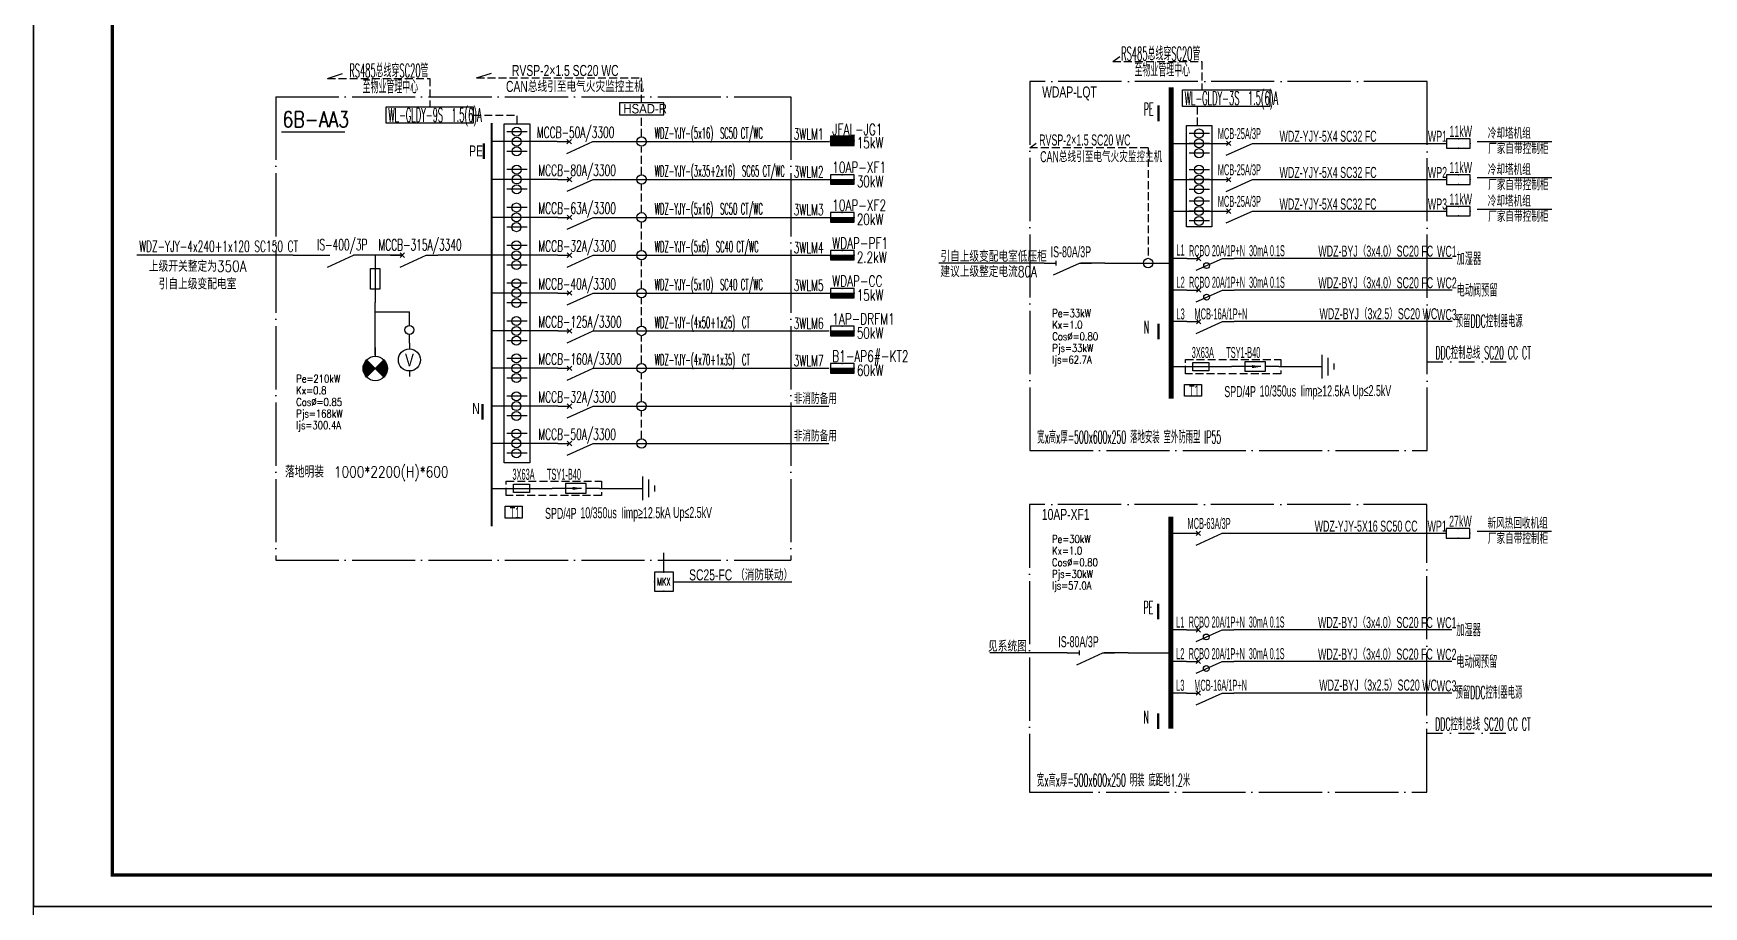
# Model space of a CAD drawing. Extents: x -127004 to 341119, y -13158 to 456864.
# Drawn here: x 27084 to 79977, y 186961 to 214595 of the extents above; entities that cross this region are included whole.
import ezdxf
from ezdxf.enums import TextEntityAlignment as Align

# ---------------------------------------------------------------- set-up
doc = ezdxf.new("R2010")
doc.units = 0
doc.header["$LTSCALE"] = 1000
for name, pattern in [('CONTINOUS', [0]), ('DASH', [0.35, 0.25, -0.1]), ('DASHDOT', [1, 0.5, -0.25, 0, -0.25]), ('DOTE', [2.42, 2, -0.2, 0.02, -0.2])]:
    doc.linetypes.add(name, pattern=pattern)
doc.layers.get('0').update_dxf_attribs({"linetype": 'CONTINUOUS'})
for name, color, linetype in [('D-TEXT', 7, 'CONTINUOUS'), ('DIM-箱柜', 3, 'CONTINUOUS'), ('DOTLN', 2, 'DASH'), ('DQ', 7, 'CONTINOUS'), ('EL-1', 4, 'DASH'), ('EL-TEXT', 3, 'CONTINUOUS'), ('ELEMENT', 3, 'CONTINUOUS'), ('EQUIP-照明', 3, 'CONTINUOUS'), ('EQUIP-箱柜', 3, 'CONTINUOUS'), ('PUB_TEXT', 7, 'CONTINUOUS'), ('SHEBEI', 7, 'CONTINUOUS'), ('SIG_TEXT', 7, 'CONTINUOUS'), ('TEL_TEXT', 3, 'CONTINUOUS'), ('TEL_TITLE', 7, 'CONTINUOUS'), ('WIRE', 4, 'CONTINUOUS'), ('WIRE-照明', 1, 'CONTINUOUS'), ('内审意见修改', 2, 'CONTINUOUS')]:
    doc.layers.add(name, color=color, linetype=linetype)
doc.layers.add('内审要求修改2.10', color=6, linetype='CONTINUOUS', plot=False)
doc.styles.add('_COMPLEX', font='ros.shx', dxfattribs={"width": 0.6, "bigfont": 'jd.shx'})
doc.styles.add('_HZTXT', font='ROMANS2', dxfattribs={"width": 0.8, "bigfont": 'HZDF2'})
doc.styles.add('_SIMPLEX', font='SIMPLEX.shx', dxfattribs={"width": 0.8})
doc.styles.add('_TCH_LABEL', font='COMPLEX', dxfattribs={"bigfont": 'GBCBIG'})
doc.styles.add('_TEL_DIM', font='ROMANS2', dxfattribs={"width": 0.8, "height": 3.5, "bigfont": 'HZDF2'})
doc.styles.add('_XCSG', font='XCSG.shx', dxfattribs={"width": 0.6})
doc.styles.add('B', font='ROMANS2', dxfattribs={"width": 0.8, "bigfont": 'HZDF2'})
doc.styles.add('DIM_FONT', font='ROMANS', dxfattribs={"bigfont": 'HZTXT'})
doc.styles.get("Standard").update_dxf_attribs({"font": 'GBENOR', "bigfont": 'GBCBIG'})

# ---------------------------------------------------------------- blocks, each defined once
blk = doc.blocks.new('SADF AGF AERG AER GER')
at = {"layer": 'DIM-箱柜'}
blk.add_lwpolyline([(-462150, -1228514), (-378050, -1228514), (-378050, -1287914), (-462150, -1287914)], close=True, dxfattribs=at)
blk = doc.blocks.new('A$C6873132B')
at = {"layer": 'DIM-箱柜'}
blk.add_blockref('SADF AGF AERG AER GER', (378050, 1287914), dxfattribs=at)
blk = doc.blocks.new('M_M0')
blk.add_line((-0.25, -0.2), (0, -0.75))
for points in [[(0, 0), (0, -0.25)], [(0, -1), (0, -0.75)]]:
    blk.add_lwpolyline(points)
at = {"width": 0.8, "flags": 9}
blk.add_attdef('S', (0.25, -0.5), '', height=0.2, dxfattribs=at)
blk = doc.blocks.new('M_M7')
for p, q in [((-0.25, -0.2), (0, -0.75)), ((-0.047, -0.297), (0.047, -0.203)), ((-0.047, -0.203), (0.047, -0.297))]:
    blk.add_line(p, q)
for points in [[(0, 0), (0, -0.25)], [(0, -0.75), (0, -1)]]:
    blk.add_lwpolyline(points)
at = {"width": 0.8, "flags": 9}
blk.add_attdef('S', (0.25, -0.5), '', height=0.2, dxfattribs=at)
blk = doc.blocks.new('M_M58MSL')
for points in [[(0, 0), (0, -0.167)], [(0, -0.833), (0, -1)]]:
    blk.add_lwpolyline(points)
blk.add_circle((0, -0.5), 0.333)
at = {"style": '_SIMPLEX', "width": 0.8, "flags": 8}
blk.add_attdef('$TEXT$', text='', height=0.333, dxfattribs=at).set_placement((0, -0.5), align=Align.MIDDLE_CENTER)
at = {"width": 0.8, "flags": 9}
blk.add_attdef('S', (0.25, -0.5), '', height=0.2, dxfattribs=at)
blk = doc.blocks.new('M_M12')
for p, q in [((-0.1, -0.717), (-0.1, -0.283)), ((-0.1, -0.283), (0.1, -0.283)), ((0.1, -0.283), (0.1, -0.717)), ((0.1, -0.717), (-0.1, -0.717))]:
    blk.add_line(p, q)
blk.add_lwpolyline([(0, 0), (0, -1)])
at = {"width": 0.8, "flags": 9}
blk.add_attdef('S', (0.25, -0.5), '', height=0.2, dxfattribs=at)
blk = doc.blocks.new('M_M57DRB')
for p, q in [((0.259, -0.374), (-0.259, -0.893)), ((0.259, -0.893), (-0.259, -0.374))]:
    blk.add_line(p, q)
blk.add_lwpolyline([(0, 0), (0, -0.267)])
blk.add_circle((0, -0.633), 0.367)
for points in [[(-0.13, -0.763), (-0.354, -0.538), (0, -0.633), (-0.259, -0.374)], [(0.13, -0.504), (0.354, -0.728), (0, -0.633), (0.259, -0.893)], [(0.225, -0.409), (0.354, -0.538), (0.13, -0.504), (0.354, -0.728)], [(0.259, -0.374), (0.259, -0.374), (0.225, -0.409), (0.354, -0.538)], [(-0.225, -0.858), (-0.354, -0.728), (-0.13, -0.763), (-0.354, -0.538)], [(-0.259, -0.893), (-0.259, -0.893), (-0.225, -0.858), (-0.354, -0.728)]]:
    blk.add_solid(points)
at = {"width": 0.8, "flags": 9}
blk.add_attdef('S', (0.25, -0.5), '', height=0.2, dxfattribs=at)
blk = doc.blocks.new('$equip$00001781')
blk.add_circle((0, 0), 0.5)
at = {"flags": 9}
blk.add_attdef('A', (0, 0), '', height=0.00002, dxfattribs=at)
blk = doc.blocks.new('*X6')
at = {"color": 0}
for p, q in [((-250, 33), (-83, 200)), ((-250, 68), (-118, 200)), ((-250, 104), (-154, 200)), ((-250, 139), (-189, 200)), ((-250, 174), (-224, 200)), ((-247, 0), (-47, 200)), ((-212, 0), (-12, 200)), ((-177, 0), (23, 200)), ((-141, 0), (59, 200)), ((-106, 0), (94, 200)), ((-71, 0), (129, 200)), ((-35, 0), (165, 200)), ((0, 0), (200, 200)), ((35, 0), (235, 200)), ((71, 0), (250, 179)), ((106, 0), (250, 144)), ((141, 0), (250, 109)), ((177, 0), (250, 73)), ((212, 0), (250, 38)), ((247, 0), (250, 3))]:
    blk.add_line(p, q, dxfattribs=at)
blk = doc.blocks.new('$equip$00001421')
for p, q in [((0.75, 0.6), (-0.75, 0.6)), ((-0.75, 0.6), (-0.75, 0)), ((-0.75, 0), (0.75, 0)), ((0.75, 0), (0.75, 0.6))]:
    blk.add_line(p, q)
at = {"const_width": 0.6}
blk.add_lwpolyline([(-0.75, 0.3), (0.75, 0.3)], dxfattribs=at)
for p in [(-0.75, 0.3), (0, 0.6), (0, 0), (0.75, 0.3)]:
    blk.add_point(p)
at = {"xscale": 0.00300000000061118, "yscale": 0.00300000000061118, "zscale": 0.00300000000061118}
blk.add_blockref('*X6', (0, 0), dxfattribs=at)
at = {"style": '_TCH_LABEL', "flags": 9}
blk.add_attdef('A', (0, 0), '', height=0.00002, dxfattribs=at)
blk = doc.blocks.new('$equip_U$00000105(JDQINJING)')
for p, q in [((0.5, 1), (-0.5, 1)), ((-0.5, 1), (-0.5, 0)), ((0.5, 0), (0.5, 1)), ((-0.5, 0), (0.5, 0))]:
    blk.add_line(p, q)
for p in [(0, 1), (-0.5, 0.5), (0, 0), (0.5, 0.5)]:
    blk.add_point(p)
at = {"color": 7, "style": '_TEL_DIM'}
blk.add_attdef('$TEXT$', text='', height=0.4, dxfattribs=at).set_placement((-0.002, 0.507), align=Align.MIDDLE_CENTER)
at = {"color": 7, "style": '_TEL_DIM', "flags": 1}
blk.add_attdef('A', text='', height=0.00002, dxfattribs=at).set_placement((0, 0), align=Align.MIDDLE_CENTER)
blk = doc.blocks.new('*X4')
at = {"color": 0}
for p, q in [((-250, 33), (-183, 100)), ((-250, 68), (-218, 100)), ((-247, 0), (-147, 100)), ((-212, 0), (-112, 100)), ((-177, 0), (-77, 100)), ((-141, 0), (-41, 100)), ((-106, 0), (-6, 100)), ((-71, 0), (29, 100)), ((-35, 0), (65, 100)), ((0, 0), (100, 100)), ((35, 0), (135, 100)), ((71, 0), (171, 100)), ((106, 0), (206, 100)), ((141, 0), (241, 100)), ((177, 0), (250, 73)), ((212, 0), (250, 38)), ((247, 0), (250, 3))]:
    blk.add_line(p, q, dxfattribs=at)
blk = doc.blocks.new('$equip$00001414')
for p, q in [((0.75, 0.6), (-0.75, 0.6)), ((-0.75, 0.6), (-0.75, 0)), ((-0.75, 0.3), (0.75, 0.3)), ((-0.75, 0), (0.75, 0)), ((0.75, 0), (0.75, 0.6))]:
    blk.add_line(p, q)
at = {"const_width": 0.3}
blk.add_lwpolyline([(-0.75, 0.15), (0.75, 0.15)], dxfattribs=at)
for p in [(-0.75, 0.3), (0, 0.6), (0, 0), (0.75, 0.3)]:
    blk.add_point(p)
at = {"xscale": 0.00300000000061118, "yscale": 0.00300000000061118, "zscale": 0.00300000000061118}
blk.add_blockref('*X4', (0, 0), dxfattribs=at)
at = {"style": '_TCH_LABEL', "flags": 9}
blk.add_attdef('A', (0, 0), '', height=0.00002, dxfattribs=at)
blk = doc.blocks.new('$element$00000525')
for points in [[(0, 0), (0, -0.25)], [(-0.25, -0.2), (0, -0.75), (0, -1)], [(-0.047, -0.203), (0.047, -0.297)], [(0.047, -0.203), (-0.047, -0.297)]]:
    blk.add_lwpolyline(points)
blk.add_circle((-0.151, -0.417), 0.0615)
at = {"flags": 9}
blk.add_attdef('S', (0, 0), '', height=0.00000667, dxfattribs=at)
blk = doc.blocks.new('$equip$00001413')
for p, q in [((0.75, 0.6), (-0.75, 0.6)), ((-0.75, 0.6), (-0.75, 0)), ((-0.75, 0), (0.75, 0)), ((0.75, 0), (0.75, 0.6))]:
    blk.add_line(p, q)
for p in [(-0.75, 0.3), (0, 0.6), (0, 0), (0.75, 0.3)]:
    blk.add_point(p)
at = {"style": '_TCH_LABEL', "flags": 9}
blk.add_attdef('A', (0, 0), '', height=0.00002, dxfattribs=at)
blk = doc.blocks.new('M_M8')
for p, q in [((-0.25, -0.2), (0, -0.75)), ((0.05, -0.25), (-0.05, -0.25))]:
    blk.add_line(p, q)
for points in [[(0, 0), (0, -0.25)], [(0, -0.75), (0, -1)]]:
    blk.add_lwpolyline(points)
at = {"style": 'DIM_FONT', "width": 0.8, "flags": 9}
blk.add_attdef('S', (0.25, -0.5), '', height=0.2, dxfattribs=at)
blk = doc.blocks.new('M_M24')
for p, q in [((-0.25, -0.375), (0.25, -0.375)), ((-0.1875, -0.5), (0.1875, -0.5)), ((-0.0625, -0.625), (0.0625, -0.625))]:
    blk.add_line(p, q)
blk.add_lwpolyline([(0, 0), (0, -0.375)])
at = {"width": 0.8, "flags": 9}
blk.add_attdef('S', (0.25, -0.5), '', height=0.2, dxfattribs=at)
blk = doc.blocks.new('M_M17')
for p, q in [((-0.1, -0.717), (-0.1, -0.283)), ((-0.1, -0.283), (0.1, -0.283)), ((0.1, -0.283), (0.1, -0.717)), ((0, -0.383), (0, -0.717)), ((0.1, -0.717), (-0.1, -0.717))]:
    blk.add_line(p, q)
for points in [[(0, 0), (0, -0.283)], [(0, -0.717), (0, -1)]]:
    blk.add_lwpolyline(points)
for points in [[(-0.033, -0.567), (0.033, -0.567), (0, -0.367), (0.033, -0.567)], [(0.033, -0.567), (0, -0.367), (-0.033, -0.567), (0.033, -0.567)], [(0, -0.367), (-0.033, -0.567), (0.033, -0.567), (0, -0.367)]]:
    blk.add_solid(points)
at = {"width": 0.8, "flags": 9}
blk.add_attdef('S', (0.25, -0.5), '', height=0.2, dxfattribs=at)
blk = doc.blocks.new('T1')
at = {"layer": 'DOTLN', "linetype": 'DASH', "elevation": -4260}
blk.add_lwpolyline([(42028, 231032), (45043, 231032), (45043, 230576), (42028, 230576)], close=True, dxfattribs=at)
at = {"layer": 'ELEMENT', "elevation": -4260}
blk.add_lwpolyline([(42254, 230674), (42254, 230934), (42764, 230934), (42764, 230674)], close=True, dxfattribs=at)
at = {"layer": 'TEL_TEXT', "ltscale": 2}
blk.add_lwpolyline([(41994, 230241), (42528, 230241), (42528, 229865), (41994, 229865)], close=True, dxfattribs=at)
at = {"layer": 'WIRE-照明'}
for p, q in [((41567, 230804), (42330, 230804)), ((42330, 230804), (43480, 230804)), ((44980, 230804), (45793, 230804))]:
    blk.add_line(p, q, dxfattribs=at)
at = {"layer": 'ELEMENT', "yscale": 1500, "zscale": 1500}
for name, p, xscale, rotation in [('M_M24', (45793, 230804), 1500, 90), ('M_M17', (44980, 230804), -1500, 270)]:
    blk.add_blockref(name, p, dxfattribs=dict(at, xscale=xscale, rotation=rotation))
at = {"layer": 'TEL_TEXT', "ltscale": 2, "style": '_COMPLEX'}
for s, width, p in [('3X63A      TSY1-B40', 0.5, (42222, 231075)), ('T1', 0.6, (42135, 229861)), ('SPD/4P', 0.6, (43255, 229838)), ('10/350us', 0.6, (44372, 229857)), ('Iimp≥12.5kA', 0.6, (45671, 229858)), ('Up≤2.5kV', 0.6, (47309, 229868))]:
    blk.add_text(s, height=350, dxfattribs=dict(at, width=width)).set_placement(p)

msp = doc.modelspace()

# ---------------------------------------------------------------- linework, layer by layer
at = {"color": 0}
for p, q in [((61270, 213708), (61489, 213860)), ((36401, 213173, 0), (36878, 213324, 0)), ((41116, 213185), (41593, 213336))]:
    msp.add_line(p, q, dxfattribs=at)
at = {"linetype": 'DASH'}
for p, q in [((61270, 213708), (64082, 213708)), ((64082, 213708), (64082, 212809)), ((36401, 213173, 0), (39638, 213173, 0)), ((39638, 213173, 0), (39638, 212273, 0)), ((41116, 213185), (46346, 213185)), ((46346, 212399), (46346, 213185)), ((63946, 211681, 0), (63946, 212287)), ((41016, 212013), (42400, 212013)), ((42400, 211737), (42400, 212013)), ((46346, 211322), (46346, 212015)), ((46346, 210123), (46346, 211008)), ((46346, 208924), (46346, 209810)), ((46346, 207726), (46346, 208611)), ((46346, 206527), (46346, 207413)), ((46346, 205329), (46346, 206214)), ((46346, 204148), (46346, 205015)), ((46346, 202949), (46346, 203848)), ((46346, 201768), (46346, 202649))]:
    msp.add_line(p, q, dxfattribs=at)
at = {"linetype": 'DOTE'}
for p, q in [((71221, 213073), (58643, 213073)), ((58643, 213073), (58643, 201390)), ((71221, 201390), (71221, 213073)), ((58643, 201390), (71221, 201390)), ((71212, 199684), (58634, 199684)), ((58634, 199684), (58634, 190583)), ((71212, 190583), (71212, 199684)), ((58634, 190583), (71212, 190583))]:
    msp.add_line(p, q, dxfattribs=at)
at = {"color": 3, "linetype": 'DASH'}
for p, q in [((58643, 210970), (58841, 211121)), ((62387, 210970, 0), (58643, 210970, 0)), ((62387, 210970, 0), (62387, 207478, 0))]:
    msp.add_line(p, q, dxfattribs=at)
at = {"color": 2}
msp.add_lwpolyline([(63480, 212805), (66237, 212805), (66237, 212287), (63480, 212287)], close=True, dxfattribs=at)
at = {"color": 2, "elevation": 0}
msp.add_lwpolyline([(38260, 212273), (41016, 212273), (41016, 211754), (38260, 211754)], close=True, dxfattribs=at)
at = {"linetype": 'Continuous', "const_width": 72.9}
for points in [[(62710, 212315), (62710, 211818)], [(41353, 211117), (41353, 210620)], [(62710, 205413), (62710, 204916)], [(41311, 202863), (41311, 202366)], [(62701, 196545), (62701, 196048)], [(62701, 193073), (62701, 192576)]]:
    msp.add_lwpolyline(points, dxfattribs=at)
at = {"color": 0}
msp.add_lwpolyline([(41995, 211737), (42804, 211737), (42804, 201010), (41995, 201010)], close=True, dxfattribs=at)
at = {"color": 0, "elevation": 0}
msp.add_lwpolyline([(63600, 211681), (64409, 211681), (64409, 208477), (63600, 208477)], close=True, dxfattribs=at)
at = {"color": 2}
for centre in [(42390, 211484, 0), (42390, 211172, 0), (63995, 211428), (63995, 211116), (42390, 210861, 0), (63995, 210805), (42390, 210285, 0), (42390, 209973, 0), (63995, 210282, 0), (63995, 209970, 0), (42390, 209663, 0), (63995, 209659, 0), (42382, 209086, 0), (63995, 209283, 0), (63995, 208971, 0), (42382, 208774, 0), (42382, 208464, 0), (63995, 208661, 0), (42382, 207888, 0), (42382, 207576, 0), (42382, 207265, 0), (42382, 206689, 0), (42382, 206377, 0), (42382, 206067, 0), (42382, 205491, 0), (42382, 205179, 0), (42382, 204868, 0), (42382, 204310, 0), (42382, 203998, 0), (42382, 203687, 0), (42382, 203111, 0), (42382, 202799, 0), (42382, 202489, 0), (42382, 201930, 0), (42382, 201618, 0), (42382, 201308, 0)]:
    msp.add_circle(centre, 143, dxfattribs=at)
msp.add_circle((38993, 205213), 143)
at = {"layer": 'EQUIP-照明', "linetype": 'ByBlock'}
msp.add_lwpolyline([(45640, 212015), (47052, 212015), (47052, 212399), (45640, 212399)], close=True, dxfattribs=at)
at = {"layer": 'PUB_TEXT', "color": 2}
msp.add_line((36944, 211467), (34945, 211467), dxfattribs=at)
at = {"layer": 'SHEBEI', "linetype": 'DOTE'}
for p, q in [((34759, 212591), (51073, 212591)), ((34759, 212591), (34759, 197922)), ((51073, 212591), (51073, 197922)), ((34759, 197922), (51073, 197922))]:
    msp.add_line(p, q, dxfattribs=at)
at = {"layer": 'SIG_TEXT'}
for p, q in [((72811, 211178, 0), (75174, 211178, 0)), ((72811, 210032, 0), (75174, 210032, 0)), ((72811, 209034, 0), (75174, 209034, 0)), ((72802, 198838, 0), (75165, 198838, 0))]:
    msp.add_line(p, q, dxfattribs=at)
at = {"layer": 'TEL_TITLE'}
msp.add_lwpolyline([(27084, 186961), (111184, 186961), (111184, 246361), (27084, 246361)], close=True, dxfattribs=at)
at = {"layer": 'TEL_TITLE', "const_width": 100}
msp.add_lwpolyline([(29584, 187961), (110184, 187961), (110184, 245361), (29584, 245361)], close=True, dxfattribs=at)
at = {"layer": 'WIRE', "color": 4}
for p, q in [((42725, 211484, 0), (42082, 211484, 0)), ((42725, 211172, 0), (42082, 211172, 0)), ((64330, 211428), (63687, 211428)), ((64330, 211116), (63687, 211116)), ((42725, 210861, 0), (42082, 210861, 0)), ((64330, 210805), (63687, 210805)), ((42725, 210285, 0), (42082, 210285, 0)), ((64330, 210282, 0), (63687, 210282, 0)), ((42725, 209973, 0), (42082, 209973, 0)), ((42725, 209663, 0), (42082, 209663, 0)), ((64330, 209970, 0), (63687, 209970, 0)), ((64330, 209659, 0), (63687, 209659, 0)), ((42717, 209086, 0), (42074, 209086, 0)), ((64330, 209283, 0), (63687, 209283, 0)), ((64330, 208971, 0), (63687, 208971, 0)), ((42717, 208774, 0), (42074, 208774, 0)), ((42717, 208464, 0), (42074, 208464, 0)), ((64330, 208661, 0), (63687, 208661, 0)), ((42717, 207888, 0), (42074, 207888, 0)), ((42717, 207576, 0), (42074, 207576, 0)), ((42717, 207265, 0), (42074, 207265, 0)), ((42717, 206689, 0), (42074, 206689, 0)), ((42717, 206377, 0), (42074, 206377, 0)), ((42717, 206067, 0), (42074, 206067, 0)), ((42717, 205491, 0), (42074, 205491, 0)), ((42717, 205179, 0), (42074, 205179, 0)), ((42717, 204868, 0), (42074, 204868, 0)), ((42717, 204310, 0), (42074, 204310, 0)), ((42717, 203998, 0), (42074, 203998, 0)), ((42717, 203687, 0), (42074, 203687, 0)), ((42717, 203111, 0), (42074, 203111, 0)), ((42717, 202799, 0), (42074, 202799, 0)), ((42717, 202489, 0), (42074, 202489, 0)), ((42717, 201930, 0), (42074, 201930, 0)), ((42717, 201618, 0), (42074, 201618, 0)), ((42717, 201308, 0), (42074, 201308, 0))]:
    msp.add_line(p, q, dxfattribs=at)
at = {"layer": 'WIRE', "color": 7, "linetype": 'DASHDOT'}
for points in [[(71221, 204203), (74150, 204203)], [(71212, 192450), (74141, 192450)]]:
    msp.add_lwpolyline(points, dxfattribs=at)
at = {"layer": 'WIRE-照明'}
for p, q in [((43676, 211172), (41600, 211172)), ((45176, 211172), (46203, 211172)), ((45721, 211172), (52292, 211172)), ((63112, 211116), (64904, 211116)), ((66029, 211116), (71841, 211116)), ((43687, 209973), (41600, 209973)), ((45187, 209973), (46286, 209973)), ((45804, 209973), (52324, 209973)), ((63112, 209970), (64904, 209970)), ((66029, 209970), (71841, 209970)), ((63112, 208971), (64904, 208971)), ((66029, 208971), (71841, 208971)), ((43687, 208774), (41600, 208774)), ((45187, 208774), (46286, 208774)), ((45804, 208774), (52324, 208774)), ((35306, 207576), (30357, 207576)), ((35306, 207576), (36200, 207576)), ((38735, 207576), (37497, 207576)), ((41600, 207576), (39896, 207576)), ((43687, 207576), (41600, 207576)), ((45187, 207576), (46286, 207576)), ((45804, 207576), (52328, 207576)), ((63612, 207473, 0), (63112, 207473)), ((72011, 207473), (65112, 207473)), ((61018, 207328), (62549, 207328)), ((62549, 207328), (63112, 207328)), ((43687, 206377), (41600, 206377)), ((45187, 206377), (46286, 206377)), ((45804, 206377), (52324, 206377)), ((63612, 206473, 0), (63112, 206473)), ((72011, 206473), (65112, 206473)), ((37910, 204417), (37910, 206076)), ((37910, 205787), (38993, 205787)), ((38993, 205357), (38993, 205787)), ((63612, 205473, 0), (63112, 205473)), ((72011, 205473), (65112, 205473)), ((38993, 204787), (38993, 205071)), ((43687, 205179), (41600, 205179)), ((45187, 205179), (46286, 205179)), ((45804, 205179), (52278, 205179)), ((43687, 203998), (41600, 203998)), ((45187, 203998), (46286, 203998)), ((45804, 203998), (52278, 203998)), ((43687, 202799), (41600, 202799)), ((45187, 202799), (46286, 202799)), ((45804, 202799), (52278, 202799)), ((43687, 201618), (41600, 201618)), ((45187, 201618), (46286, 201618)), ((45804, 201618), (52278, 201618)), ((63103, 198776), (63946, 198776)), ((65071, 198776), (71832, 198776)), ((47051, 197543), (47051, 198155)), ((47351, 197243), (51106, 197243)), ((63603, 195720, 0), (63103, 195720)), ((72002, 195720), (65103, 195720)), ((61753, 194988), (62539, 194988)), ((62539, 194988), (63103, 194988)), ((63603, 194720, 0), (63103, 194720)), ((72002, 194720), (65103, 194720)), ((63603, 193720, 0), (63103, 193720)), ((72002, 193720), (65103, 193720))]:
    msp.add_line(p, q, dxfattribs=at)
at = {"layer": 'WIRE-照明', "linetype": 'Continuous'}
for p, q in [((59089, 207328), (55759, 207328)), ((61018, 207328), (60259, 207328)), ((59824, 194988), (57377, 194988)), ((61753, 194988), (60994, 194988))]:
    msp.add_line(p, q, dxfattribs=at)
at = {"layer": 'WIRE-照明'}
for points, const_width in [([(63112, 212890), (63112, 203035)], 160), ([(41600, 211757), (41600, 198995)], 60), ([(63103, 199296), (63103, 192594)], 160)]:
    msp.add_lwpolyline(points, dxfattribs=dict(at, const_width=const_width))

# ---------------------------------------------------------------- block references
at = {"layer": 'DIM-箱柜'}
for p in [(489234, 1474875), (489234, 1415475)]:
    msp.add_blockref('SADF AGF AERG AER GER', p, dxfattribs=at)
at = {"layer": 'DQ', "xscale": 1500, "yscale": 1500, "zscale": 1500, "rotation": 90}
for p in [(59089, 207328), (59824, 194988)]:
    msp.add_blockref('M_M8', p, dxfattribs=at)
at = {"layer": 'EL-1'}
for p in [(21545, -26753), (33, -30608)]:
    msp.add_blockref('T1', p, dxfattribs=at)
at = {"layer": 'ELEMENT', "xscale": 1500, "yscale": 1500, "zscale": 1500, "rotation": 90}
for p in [(43676, 211172), (64562, 211116, 0), (43687, 209973), (64562, 209970, 0), (64562, 208971, 0), (43687, 208774), (38396, 207576), (43687, 207576), (43687, 206377), (43687, 205179), (63612, 205473, 0), (43687, 203998), (43687, 202799), (43687, 201618), (63603, 198776, 0), (63603, 193720, 0)]:
    msp.add_blockref('M_M7', p, dxfattribs=at)
at = {"layer": 'ELEMENT', "linetype": 'ByBlock', "xscale": 1500, "yscale": 1500, "zscale": 1500, "rotation": 90}
msp.add_blockref('M_M0', (36095, 207576), dxfattribs=at)
at = {"layer": 'ELEMENT'}
for name, p, xscale, yscale, zscale in [('M_M12', (37910, 207576), 1500, 1500, 1500), ('M_M57DRB', (37910, 204655), 1050, 1050, 1050)]:
    msp.add_blockref(name, p, dxfattribs=dict(at, xscale=xscale, yscale=yscale, zscale=zscale))
ref = msp.add_blockref('M_M58MSL', (38993, 204787), dxfattribs=dict(at, xscale=1050, yscale=1050, zscale=1050))
ref.add_attrib('$TEXT$', 'V', dxfattribs={"layer": '0', "height": 400, "style": '_XCSG', "width": 0.8, "flags": 8}).set_placement((38993, 204262), align=Align.MIDDLE_CENTER)
at = {"layer": 'EQUIP-照明', "linetype": 'ByBlock', "xscale": 300, "yscale": 300, "zscale": 300}
for p in [(46346, 211172), (46346, 209973), (46346, 208774), (46346, 207576), (62387, 207328), (46346, 206377), (46346, 205179), (46346, 203998), (46346, 202799), (46346, 201618)]:
    msp.add_blockref('$equip$00001781', p, dxfattribs=at)
at = {"layer": 'EQUIP-箱柜', "xscale": 500, "yscale": 500}
for name, p, zscale in [('$equip$00001421', (52699, 211048), 400), ('$equip$00001413', (72213, 210964), 500), ('$equip$00001414', (52699, 209823), 500), ('$equip$00001413', (72213, 209818), 500), ('$equip$00001413', (72213, 208820), 500), ('$equip$00001414', (52699, 208624), 500), ('$equip$00001414', (52699, 207426), 500), ('$equip$00001414', (52699, 206227), 500), ('$equip$00001414', (52699, 205029), 500), ('$equip$00001414', (52699, 203848), 500), ('$equip$00001413', (72203, 198624), 500)]:
    msp.add_blockref(name, p, dxfattribs=dict(at, zscale=zscale))
at = {"layer": 'EQUIP-箱柜'}
ref = msp.add_blockref('$equip_U$00000105(JDQINJING)', (47051, 196943), dxfattribs=dict(at, xscale=600, yscale=600, zscale=600))
ref.add_attrib('$TEXT$', 'MKX', dxfattribs={"layer": '0', "color": 7, "height": 240, "style": '_TEL_DIM', "width": 0.6}).set_placement((47049, 197247), align=Align.MIDDLE_CENTER)
at = {"layer": 'TEL_TEXT', "ltscale": 2, "xscale": 1500, "yscale": 1500, "zscale": 1500, "rotation": 90}
for p in [(63612, 207473, 0), (63612, 206473, 0), (63603, 195720, 0), (63603, 194720, 0)]:
    msp.add_blockref('$element$00000525', p, dxfattribs=at)
at = {"layer": '内审要求修改2.10'}
for p in [(111184, 186961), (111184, 127561)]:
    msp.add_blockref('A$C6873132B', p, dxfattribs=at)

# ---------------------------------------------------------------- texts
at = {"layer": 'D-TEXT', "color": 0, "style": '_HZTXT', "width": 0.45}
for s, height, p in [('RS485总线穿SC20管', 428.57, (61532, 213743, 0)), ('至物业管理中心', 428.6, (61955, 213230, 0)), ('RS485总线穿SC20管', 428.57, (37088, 213207, 0)), ('至物业管理中心', 428.6, (37511, 212694, 0)), ('WL-GLDY-3S  1.5(6)A', 428.57, (63543, 212333, 0))]:
    msp.add_text(s, height=height, dxfattribs=at).set_placement(p)
at = {"layer": 'D-TEXT', "style": '_HZTXT', "width": 0.45}
for s, p in [('PE', (62248, 212000)), ('N', (62248, 205098)), ('预留DDC控制器电源', (72126, 205291)), ('DDC控制总线 SC20 CC CT', (71485, 204290)), ('宽x高x厚=500x600x250 落地安装 室外防雨型 IP55', (58875, 201621)), ('PE', (62239, 196230)), ('预留DDC控制器电源', (72117, 193538)), ('N', (62239, 192758)), ('DDC控制总线 SC20 CC CT', (71476, 192537)), ('宽x高x厚=500x600x250 明装 底距地1.2米', (58865, 190762))]:
    msp.add_text(s, height=400, dxfattribs=at).set_placement(p)
at = {"layer": 'EL-TEXT', "style": '_HZTXT', "width": 0.5}
for s, p in [('加湿器', (72155, 207266, -124)), ('电动阀预留', (72155, 206266, -124)), ('加湿器', (72145, 195513, -124)), ('电动阀预留', (72145, 194513, -124))]:
    msp.add_text(s, height=400, dxfattribs=at).set_placement(p)
at = {"layer": 'PUB_TEXT', "color": 2, "style": '_HZTXT', "width": 0.8}
msp.add_text('6B-AA3', height=500, dxfattribs=at).set_placement((34974, 211627))
at = {"layer": 'PUB_TEXT', "style": '_HZTXT'}
for s, height, width, p in [('WDZ-YJY-(5x16)  SC50 CT/WC', 350, 0.45, (46764, 211265)), ('3WLM1', 350, 0.6, (51163, 211240)), ('JFAL-JG1', 350, 0.7, (52379, 211379)), ('15kW', 350, 0.7, (53157, 210959)), ('10AP-XF1', 350, 0.7, (52379, 210180)), ('3WLM2', 350, 0.6, (51163, 210040)), ('30kW', 350, 0.7, (53157, 209734)), ('WDZ-YJY-(5x16)  SC50 CT/WC', 350, 0.45, (46764, 208868)), ('3WLM3', 350, 0.6, (51163, 208841)), ('10AP-XF2', 350, 0.7, (52379, 208982)), ('20kW', 350, 0.7, (53157, 208535)), ('WDZ-YJY-4x240+1x120 SC150 CT', 350, 0.6, (30434, 207682)), ('IS-400/3P', 350, 0.6, (36071, 207734)), ('MCCB-315A/3340', 350, 0.6, (38010, 207729)), ('WDZ-YJY-(5x6)  SC40 CT/WC', 350, 0.45, (46764, 207669)), ('3WLM4', 350, 0.6, (51163, 207642)), ('WDAP-PF1', 350, 0.7, (52379, 207783)), ('上级开关整定为350A', 350, 0.8, (30741, 207052)), ('2.2kW', 350, 0.7, (53157, 207337)), ('引自上级变配电室', 350, 0.8, (31048, 206495)), ('WDZ-YJY-(5x10)  SC40 CT/WC', 350, 0.45, (46764, 206470)), ('WDAP-CC', 350, 0.7, (52379, 206584)), ('3WLM5', 350, 0.6, (51163, 206444)), ('15kW', 350, 0.7, (53157, 206138)), ('WDZ-YJY-(4x50+1x25)  CT', 350, 0.45, (46764, 205272)), ('3WLM6', 350, 0.6, (51163, 205245)), ('1AP-DRFM1', 350, 0.7, (52379, 205386)), ('50kW', 350, 0.7, (53157, 204939)), ('WDZ-YJY-(4x70+1x35)  CT', 350, 0.45, (46764, 204091)), ('3WLM7', 350, 0.6, (51163, 204064)), ('B1-AP6#-KT2', 350, 0.7, (52379, 204205)), ('60kW', 350, 0.7, (53157, 203759)), ('非消防备用', 350, 0.6, (51163, 202866)), ('非消防备用', 350, 0.6, (51163, 201685)), ('落地明装', 367.5, 0.8, (35052, 200538))]:
    msp.add_text(s, height=height, dxfattribs=dict(at, width=width)).set_placement(p)
at = {"layer": 'SIG_TEXT', "style": '_TEL_DIM', "width": 0.8}
for s, p in [('Pe=33kW', (59350, 205619)), ('Kx=1.0', (59350, 205252)), ('Cos%%C=0.80', (59350, 204884)), ('Pjs=33kW', (59350, 204517)), ('Ijs=62.7A', (59350, 204149)), ('Pe=210kW', (35406, 203544)), ('Kx=0.8', (35406, 203176)), ('Cos%%C=0.85', (35406, 202809)), ('Pjs=168kW', (35406, 202441)), ('Ijs=300.4A', (35406, 202074)), ('Pe=30kW', (59341, 198469)), ('Cos%%C=0.80', (59341, 197734)), ('Kx=1.0', (59341, 198101)), ('Pjs=30kW', (59341, 197366)), ('Ijs=57.0A', (59341, 196999))]:
    msp.add_text(s, height=245, dxfattribs=at).set_placement(p)
at = {"layer": 'TEL_TEXT', "ltscale": 2, "style": '_COMPLEX'}
for s, height, width, p in [(' RVSP-2×1.5 SC20 WC', 350, 0.7, (42149, 213247)), ('CAN总线引至电气火灾监控主机', 350, 0.7, (42050, 212742)), ('WDAP-LQT', 350, 0.7, (59030, 212567)), ('HSAD-R', 300, 0.9, (45766, 212063)), ('MCB-25A/3P', 350, 0.5, (64593, 211250, 0)), ('11kW', 350, 0.6, (71927, 211322)), ('冷却塔机组', 350, 0.6, (73142, 211261, -124)), ('PE', 350, 0.7, (40883, 210701)), (' RVSP-2×1.5 SC20 WC', 350, 0.6, (58856, 211048, 0)), ('WDZ-YJY-5X4 SC32 FC', 350, 0.6, (66548, 211166)), ('WP1', 350, 0.6, (71245, 211166)), ('厂家自带控制柜', 350, 0.6, (73155, 210776, -124)), ('CAN总线引至电气火灾监控主机', 350, 0.6, (58967, 210520, 0)), ('11kW', 350, 0.6, (71927, 210176)), ('MCB-25A/3P', 350, 0.5, (64593, 210104, 0)), ('WDZ-YJY-5X4 SC32 FC', 350, 0.6, (66548, 210020)), ('WP2', 350, 0.6, (71245, 210020)), ('冷却塔机组', 350, 0.6, (73142, 210115, -124)), ('厂家自带控制柜', 350, 0.6, (73155, 209630, -124)), ('MCB-25A/3P', 350, 0.5, (64593, 209105, 0)), ('11kW', 350, 0.6, (71927, 209177)), ('冷却塔机组', 350, 0.6, (73142, 209116, -124)), ('WDZ-YJY-5X4 SC32 FC', 350, 0.6, (66548, 209021)), ('WP3', 350, 0.6, (71245, 209021)), ('厂家自带控制柜', 350, 0.6, (73155, 208631, -124)), ('IS-80A/3P', 350, 0.6, (59300, 207509)), ('L1', 350, 0.5, (63284, 207565, 0)), ('RCBO 20A/1P+N  30mA 0.1S', 350, 0.45, (63681, 207544, 0)), ('WDZ-BYJ（3x4.0）SC20 FC', 350, 0.6, (67776, 207530)), ('WC1', 350, 0.6, (71536, 207523)), ('L2', 350, 0.5, (63284, 206544, 0)), ('RCBO 20A/1P+N  30mA 0.1S', 350, 0.45, (63681, 206544, 0)), ('WDZ-BYJ（3x4.0）SC20 FC', 350, 0.6, (67776, 206530)), ('L3', 350, 0.5, (63284, 205544, 0)), ('MCB-16A/1P+N', 350, 0.5, (63856, 205544, 0)), ('WDZ-BYJ（3x2.5）SC20 WC', 350, 0.6, (67814, 205549)), ('N', 350, 0.7, (40981, 202548)), ('10AP-XF1', 350, 0.7, (59021, 199197)), ('MCB-63A/3P', 350, 0.5, (63634, 198910, 0)), ('WDZ-YJY-5X16 SC50 CC', 350, 0.6, (67659, 198826)), ('WP1', 350, 0.6, (71236, 198826)), ('27kW', 350, 0.6, (71917, 198982)), ('新风热回收机组', 350, 0.6, (73132, 198921, -124)), ('厂家自带控制柜', 350, 0.6, (73146, 198436, -124)), ('SC25-FC （消防联动）', 350, 0.7, (47850, 197284)), ('L1', 350, 0.5, (63275, 195791, 0)), ('RCBO 20A/1P+N  30mA 0.1S', 350, 0.45, (63672, 195791, 0)), ('WDZ-BYJ（3x4.0）SC20 FC', 350, 0.6, (67767, 195777)), ('WC1', 350, 0.6, (71527, 195770)), ('IS-80A/3P', 350, 0.6, (59541, 195169)), ('L2', 350, 0.5, (63275, 194791, 0)), ('RCBO 20A/1P+N  30mA 0.1S', 350, 0.45, (63672, 194791, 0)), ('WDZ-BYJ（3x4.0）SC20 FC', 350, 0.6, (67767, 194777)), ('L3', 350, 0.5, (63275, 193791, 0)), ('MCB-16A/1P+N', 350, 0.5, (63847, 193791, 0)), ('WDZ-BYJ（3x2.5）SC20 WC', 350, 0.6, (67805, 193796))]:
    msp.add_text(s, height=height, dxfattribs=dict(at, width=width)).set_placement(p)
at = {"layer": 'TEL_TEXT', "linetype": 'Continuous', "style": 'B'}
for s, oblique, width, p in [('MCCB-50A/3300', 1, 0.6, (43025, 211286)), ('MCCB-80A/3300', 1, 0.6, (43072, 210088)), ('MCCB-32A/3300', 1, 0.6, (43072, 207690)), ('引自上级变配电室低压柜', 0.7, 0.7, (55806, 207367)), ('MCCB-40A/3300', 1, 0.6, (43072, 206492)), ('建议上级整定电流80A ', 0.7, 0.7, (55806, 206883)), ('MCCB-125A/3300', 1, 0.6, (43072, 205293)), ('MCCB-160A/3300', 1, 0.6, (43072, 204112)), ('MCCB-32A/3300', 1, 0.6, (43072, 202914)), ('MCCB-50A/3300', 1, 0.6, (43072, 201733)), ('见系统图', 0.7, 0.7, (57315, 195027))]:
    msp.add_text(s, height=350, dxfattribs=dict(at, oblique=oblique, width=width)).set_placement(p)
at = {"layer": 'TEL_TEXT', "style": '_COMPLEX', "width": 0.6}
for s, p in [('WC2', (71536, 206523)), ('WC3', (71536, 205523)), ('WC2', (71527, 194770)), ('WC3', (71527, 193770))]:
    msp.add_text(s, height=350, dxfattribs=at).set_placement(p)
at = {"layer": '内审意见修改', "style": '_HZTXT'}
for s, height, width, p in [('WL-GLDY-9S  1.5(6)A', 428.57, 0.45, (38323, 211800, 0)), ('WDZ-YJY-(3x35+2x16)  SC65 CT/WC', 350, 0.45, (46764, 210066)), ('1000*2200(H)*600', 350, 0.8, (36604, 200544))]:
    msp.add_text(s, height=height, dxfattribs=dict(at, width=width)).set_placement(p)
at = {"layer": '内审意见修改', "linetype": 'Continuous', "style": 'B', "oblique": 1, "width": 0.6}
msp.add_text('MCCB-63A/3300', height=350, dxfattribs=at).set_placement((43072, 208889))

doc.saveas('drawing.dxf')
